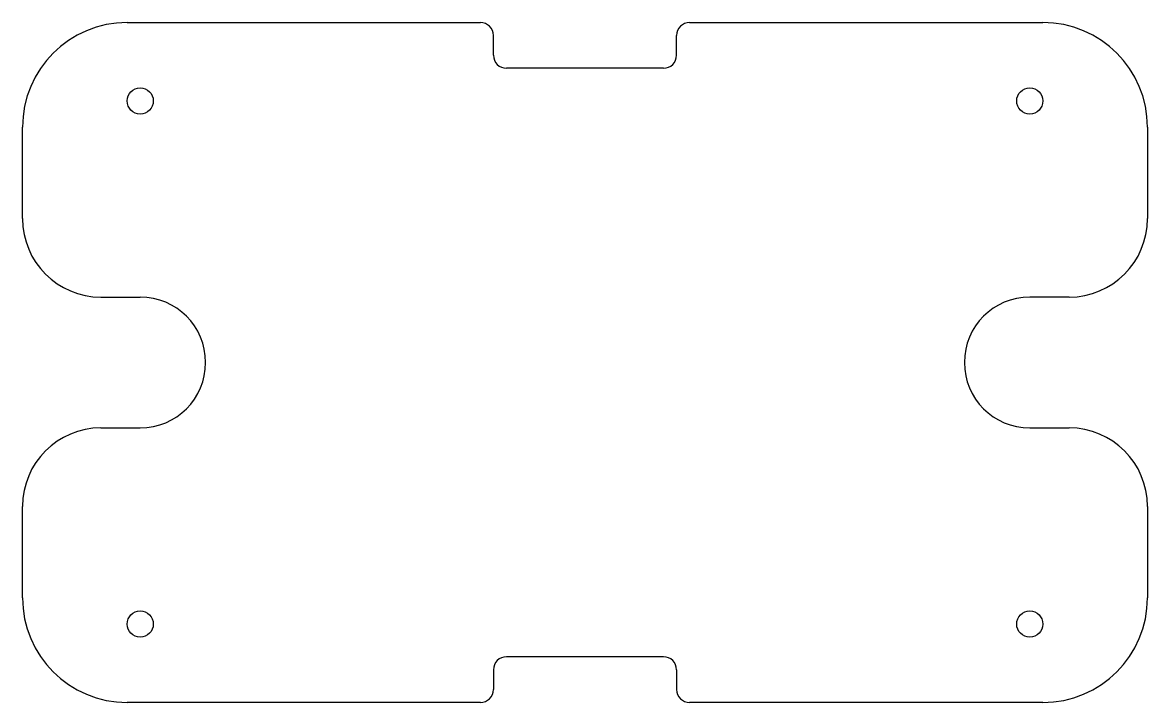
# Model space of a CAD drawing. Header units: millimetres. Extents: x 96.9 to 182.9, y -1.6 to 50.4.
import ezdxf

# ---------------------------------------------------------------- set-up
doc = ezdxf.new("R2010")
doc.units = ezdxf.units.MM

msp = doc.modelspace()

# ---------------------------------------------------------------- linework, layer by layer
for p, q in [((104.948, 50.448), (131.948, 50.448)), ((147.948, 50.448), (174.948, 50.448)), ((132.948, 47.948), (132.948, 49.448)), ((146.948, 47.948), (146.948, 49.448)), ((145.948, 46.948), (133.948, 46.948)), ((96.948, 35.448), (96.948, 42.448)), ((182.948, 42.448), (182.948, 35.448)), ((102.948, 29.448), (105.948, 29.448)), ((176.948, 29.448), (173.948, 29.448)), ((102.948, 19.448), (105.948, 19.448)), ((173.948, 19.448), (176.948, 19.448)), ((96.948, 6.448), (96.948, 13.448)), ((182.948, 13.448), (182.948, 6.448)), ((145.948, 1.948), (133.948, 1.948)), ((132.948, 0.948), (132.948, -0.552)), ((146.948, 0.948), (146.948, -0.552)), ((131.948, -1.552), (104.948, -1.552)), ((174.948, -1.552), (147.948, -1.552))]:
    msp.add_line(p, q)
for centre in [(105.948, 44.448), (173.948, 44.448), (105.948, 4.448), (173.948, 4.448)]:
    msp.add_circle(centre, 1)
for centre, radius, start, end in [((104.948, 42.448), 8, 90, 180), ((131.948, 49.448), 1, 0, 90), ((147.948, 49.448), 1, 90, 180), ((174.948, 42.448), 8, 0, 90), ((133.948, 47.948), 1, 180, 270), ((145.948, 47.948), 1, 270, 0), ((102.948, 35.448), 6, 180, 270), ((176.948, 35.448), 6, 270, 0), ((105.948, 24.448), 5, 270, 90), ((173.948, 24.448), 5, 90, 270), ((102.948, 13.448), 6, 90, 180), ((176.948, 13.448), 6, 0, 90), ((104.948, 6.448), 8, 180, 270), ((174.948, 6.448), 8, 270, 0), ((133.948, 0.948), 1, 90, 180), ((145.948, 0.948), 1, 0, 90), ((131.948, -0.552), 1, 270, 0), ((147.948, -0.552), 1, 180, 270)]:
    msp.add_arc(centre, radius, start, end)

doc.saveas('drawing.dxf')
